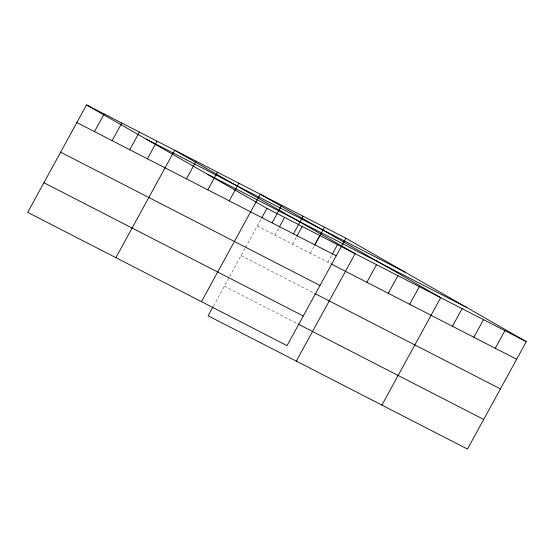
<?xml version="1.0" encoding="UTF-8"?>
<svg xmlns="http://www.w3.org/2000/svg" width="554" height="554" viewBox="0 0 554 554"><rect width="100%" height="100%" fill="white"/><g stroke="black" fill="none" stroke-linecap="round" stroke-linejoin="round"><path stroke-width="0.42" stroke-dasharray="2.77 2.08" d="M213.401 306.161L245.131 248.213M245.533 247.472L261.322 218.643M274.936 235.048L278.953 227.701M292.567 244.113L296.591 236.766M310.205 253.178L314.229 245.831M327.843 262.236L331.86 254.895M257.298 225.984L330.142 263.42M241.073 255.623L313.917 293.059M224.356 286.155L297.2 323.591"/><path stroke-width="0.83" d="M345.869 238.206L86.521 104.921L27.7 212.355L287.055 345.641L345.869 238.206L526.3 341.645L467.479 449.079L208.131 315.794L212.999 306.902M94.505 131.61L104.159 113.979M112.143 140.674L121.79 123.043M129.775 149.732L139.428 132.108M147.412 158.797L157.066 141.173M115.883 257.672L174.697 150.238L355.128 253.677L296.307 361.111M186.449 178.859L196.095 161.235M207.84 189.856L217.493 172.225M229.238 200.853L238.892 183.222M201.469 301.66L260.283 194.219L440.714 297.657L381.893 405.099M261.723 217.909L266.945 208.359L526.3 341.645M272.035 222.847L281.681 205.215M279.354 226.967L284.583 217.424M293.426 233.836L303.08 216.212M296.992 236.032L302.221 226.482M314.63 245.097L319.859 235.547M314.824 244.833L324.478 227.209M332.262 254.161L337.49 244.612M366.873 282.298L376.526 264.673M388.271 293.295L397.917 275.67M409.669 304.291L419.316 286.667M452.459 326.285L462.112 308.654M473.857 337.282L483.504 319.651M495.255 348.279L504.902 330.648M146.062 139.054L405.41 272.339M207.404 174.226L466.759 307.512M76.868 122.545L336.223 255.83M330.911 263.815L516.647 359.269M60.642 152.184L319.997 285.469M314.686 293.454L500.421 388.908M43.925 182.716L303.28 316.002M297.962 323.986L483.704 419.447M86.521 104.921L266.945 208.359"/></g></svg>
